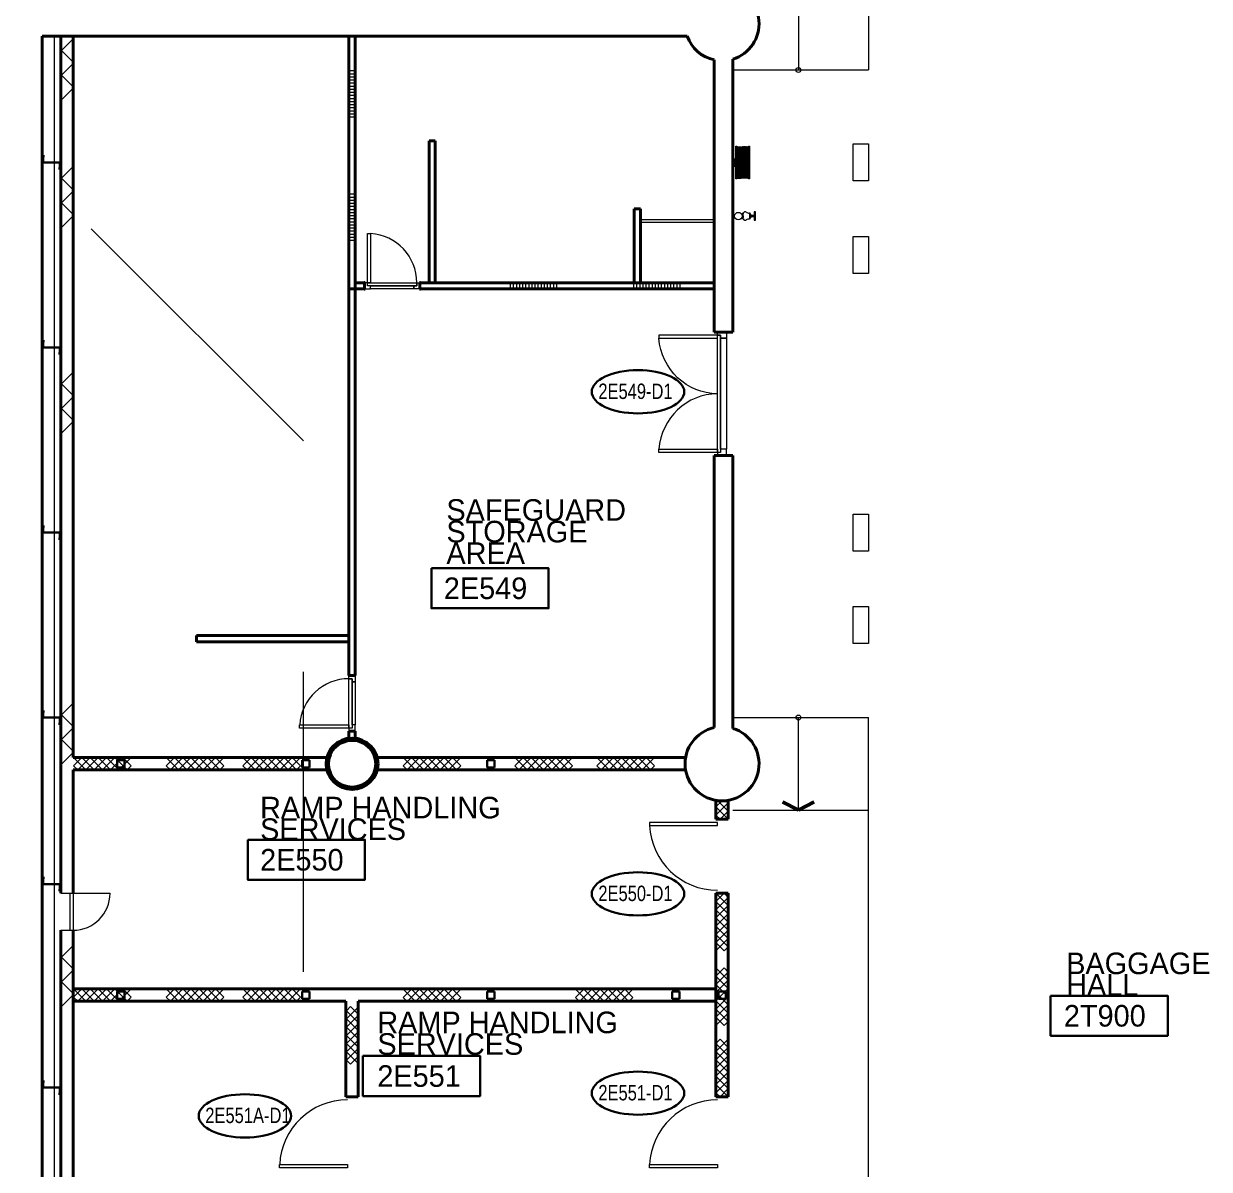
# Model space of a CAD drawing. Header units: metres. Extents: x 1807 to 3745, y 842 to 1968.
# Drawn here: x 3366.68 to 3385.9, y 1289.43 to 1308 of the extents above; entities that cross this region are included whole.
import ezdxf
from ezdxf.enums import TextEntityAlignment as Align

# ---------------------------------------------------------------- set-up
doc = ezdxf.new("R2010")
doc.units = ezdxf.units.M
doc.header["$MEASUREMENT"] = 0
doc.linetypes.add('DGN1', pattern=[7.299439, 0, -7.299439])
doc.linetypes.add('DGN2', pattern=[9.732586, 4.866293, -4.866293])
doc.layers.get('0').update_dxf_attribs({"lineweight": 0})
for name, color, linetype, lineweight in [('Level 1', 7, 'Continuous', 0), ('Level 31', 7, 'Continuous', 0), ('Level 33', 7, 'Continuous', 0), ('Primary Door', 7, 'Continuous', 0), ('TRIRIGA DOOR BOX', 7, 'Continuous', 0)]:
    doc.layers.add(name, color=color, linetype=linetype, lineweight=lineweight)
doc.styles.add('Style-CHAR_FAST_FONT', font='CHAR_FAST_FONT.shx', dxfattribs={"height": 0.2})

# ---------------------------------------------------------------- blocks, each defined once
blk = doc.blocks.new('AnonymusCell_240')
at = {"layer": 'Primary Door', "color": 7, "linetype": 'Continuous', "lineweight": 30}
blk.add_ellipse((0, 0), major_axis=(0.75, 0), ratio=0.466667, dxfattribs=at)
at = {"layer": 'Primary Door', "color": 7, "linetype": 'Continuous', "lineweight": 30, "style": 'Style-CHAR_FAST_FONT', "width": 0.799986}
blk.add_text('2E549-D1', height=0.25, dxfattribs=at).set_placement((-0.643, 0.133), align=Align.TOP_LEFT)
blk = doc.blocks.new('AnonymusCell_242')
at = {"layer": 'Primary Door', "color": 7, "linetype": 'Continuous', "lineweight": 30}
blk.add_ellipse((0, 0), major_axis=(0.75, 0), ratio=0.466667, dxfattribs=at)
at = {"layer": 'Primary Door', "color": 7, "linetype": 'Continuous', "lineweight": 30, "style": 'Style-CHAR_FAST_FONT', "width": 0.799986}
blk.add_text('2E550-D1', height=0.25, dxfattribs=at).set_placement((-0.643, 0.133), align=Align.TOP_LEFT)
blk = doc.blocks.new('AnonymusCell_244')
at = {"layer": 'Primary Door', "color": 7, "linetype": 'Continuous', "lineweight": 30}
blk.add_ellipse((0, 0), major_axis=(0.75, 0), ratio=0.466667, dxfattribs=at)
at = {"layer": 'Primary Door', "color": 7, "linetype": 'Continuous', "lineweight": 30, "style": 'Style-CHAR_FAST_FONT', "width": 0.799986}
blk.add_text('2E551-D1', height=0.25, dxfattribs=at).set_placement((-0.643, 0.133), align=Align.TOP_LEFT)
blk = doc.blocks.new('AnonymusCell_246')
at = {"layer": 'Primary Door', "color": 7, "linetype": 'Continuous', "lineweight": 30}
blk.add_ellipse((0, 0), major_axis=(0.75, 0), ratio=0.466667, dxfattribs=at)
at = {"layer": 'Primary Door', "color": 7, "linetype": 'Continuous', "lineweight": 30, "style": 'Style-CHAR_FAST_FONT', "width": 0.799986}
blk.add_text('2E551A-D1', height=0.25, dxfattribs=at).set_placement((-0.643, 0.133), align=Align.TOP_LEFT)

msp = doc.modelspace()

# ---------------------------------------------------------------- linework, layer by layer
at = {"layer": 'Level 1', "color": 7, "linetype": 'DGN2', "lineweight": 0}
for p, q in [((3371.21, 1301.234), (3257.21, 1415.234)), ((3371.21, 1078.51), (3371.21, 1301.234)), ((3367.475, 1293.9), (3368.075, 1293.9))]:
    msp.add_line(p, q, dxfattribs=at)
at = {"layer": 'Level 1', "color": 7, "linetype": 'Continuous', "lineweight": 0}
for p, q in [((3380.375, 1332.75), (3380.375, 1307.25)), ((3379.238, 1308.75), (3379.238, 1307.25)), ((3367.175, 1272.2), (3367.175, 1307.8)), ((3367.489, 1307.767), (3367.289, 1307.567)), ((3367.289, 1307.567), (3367.489, 1307.367)), ((3367.489, 1307.367), (3367.289, 1307.167)), ((3378.175, 1307.25), (3380.375, 1307.25)), ((3367.289, 1307.167), (3367.489, 1306.967)), ((3367.489, 1306.967), (3367.289, 1306.767)), ((3378.241, 1305.993), (3378.241, 1305.503)), ((3378.26, 1305.993), (3378.26, 1305.503)), ((3378.278, 1305.993), (3378.278, 1305.503)), ((3378.297, 1305.993), (3378.297, 1305.503)), ((3378.316, 1305.99), (3378.316, 1305.503)), ((3378.316, 1305.99), (3378.316, 1305.503)), ((3378.334, 1305.993), (3378.334, 1305.503)), ((3378.353, 1305.993), (3378.353, 1305.503)), ((3378.371, 1305.993), (3378.371, 1305.503)), ((3378.39, 1305.993), (3378.39, 1305.503)), ((3378.408, 1305.993), (3378.408, 1305.503)), ((3378.427, 1305.993), (3378.427, 1305.503)), ((3380.125, 1306.05), (3380.375, 1306.05)), ((3380.125, 1305.45), (3380.125, 1306.05)), ((3380.375, 1306.05), (3380.375, 1305.45)), ((3367.489, 1305.698), (3367.289, 1305.498)), ((3367.289, 1305.498), (3367.489, 1305.298)), ((3380.375, 1305.45), (3380.125, 1305.45)), ((3367.489, 1305.298), (3367.289, 1305.098)), ((3367.289, 1305.098), (3367.489, 1304.898)), ((3378.541, 1304.949), (3378.521, 1304.949)), ((3378.521, 1304.949), (3378.521, 1304.814)), ((3378.541, 1304.814), (3378.541, 1304.949)), ((3367.489, 1304.898), (3367.289, 1304.698)), ((3376.675, 1304.819), (3376.675, 1304.781)), ((3377.875, 1304.819), (3376.675, 1304.819)), ((3376.675, 1304.781), (3377.875, 1304.781)), ((3377.875, 1304.781), (3377.875, 1304.819)), ((3378.31, 1304.92), (3378.326, 1304.92)), ((3378.326, 1304.843), (3378.31, 1304.843)), ((3378.329, 1304.928), (3378.329, 1304.929)), ((3378.329, 1304.929), (3378.344, 1304.929)), ((3378.344, 1304.9), (3378.329, 1304.9)), ((3378.344, 1304.863), (3378.329, 1304.863)), ((3378.344, 1304.834), (3378.329, 1304.834)), ((3378.454, 1304.929), (3378.444, 1304.929)), ((3378.444, 1304.929), (3378.444, 1304.834)), ((3378.444, 1304.834), (3378.454, 1304.834)), ((3378.454, 1304.834), (3378.454, 1304.929)), ((3378.466, 1304.904), (3378.454, 1304.904)), ((3378.454, 1304.904), (3378.454, 1304.859)), ((3378.466, 1304.892), (3378.454, 1304.892)), ((3378.466, 1304.871), (3378.454, 1304.871)), ((3378.454, 1304.859), (3378.463, 1304.859)), ((3378.486, 1304.893), (3378.486, 1304.889)), ((3378.521, 1304.889), (3378.486, 1304.889)), ((3378.486, 1304.889), (3378.486, 1304.874)), ((3378.486, 1304.874), (3378.486, 1304.87)), ((3378.486, 1304.874), (3378.521, 1304.874)), ((3378.521, 1304.874), (3378.521, 1304.889)), ((3378.521, 1304.814), (3378.541, 1304.814)), ((3372.25, 1303.8), (3372.25, 1304.6)), ((3372.25, 1304.6), (3372.3, 1304.6)), ((3372.3, 1304.6), (3372.3, 1303.8)), ((3380.125, 1304.55), (3380.375, 1304.55)), ((3380.125, 1303.95), (3380.125, 1304.55)), ((3380.375, 1304.55), (3380.375, 1303.95)), ((3372.2, 1303.825), (3372.2, 1303.675)), ((3372.2, 1303.8), (3372.2, 1303.7)), ((3372.25, 1303.8), (3372.2, 1303.8)), ((3372.2, 1303.8), (3372.2, 1303.7)), ((3372.25, 1303.8), (3372.2, 1303.8)), ((3372.25, 1303.75), (3372.25, 1303.8)), ((3372.3, 1303.8), (3372.25, 1303.8)), ((3372.25, 1303.75), (3372.25, 1303.8)), ((3372.25, 1303.75), (3372.25, 1303.8)), ((3372.25, 1303.8), (3373.05, 1303.8)), ((3373.05, 1303.75), (3373.05, 1303.8)), ((3373.05, 1303.8), (3373.1, 1303.8)), ((3373.05, 1303.75), (3373.05, 1303.8)), ((3373.05, 1303.8), (3373.1, 1303.8)), ((3373.05, 1303.8), (3373.05, 1303.75)), ((3373.1, 1303.825), (3373.1, 1303.675)), ((3373.1, 1303.8), (3373.1, 1303.7)), ((3373.1, 1303.8), (3373.1, 1303.7)), ((3380.375, 1303.95), (3380.125, 1303.95)), ((3372.2, 1303.7), (3372.3, 1303.7)), ((3372.2, 1303.7), (3372.3, 1303.7)), ((3372.3, 1303.75), (3372.25, 1303.75)), ((3372.3, 1303.75), (3372.25, 1303.75)), ((3373.05, 1303.75), (3372.25, 1303.75)), ((3372.3, 1303.7), (3372.3, 1303.75)), ((3372.3, 1303.7), (3372.3, 1303.75)), ((3372.3, 1303.7), (3372.3, 1303.75)), ((3372.3, 1303.75), (3373, 1303.75)), ((3373, 1303.7), (3372.3, 1303.7)), ((3373, 1303.7), (3373, 1303.75)), ((3373, 1303.75), (3373.05, 1303.75)), ((3373, 1303.7), (3373, 1303.75)), ((3373, 1303.75), (3373.05, 1303.75)), ((3373, 1303.75), (3373, 1303.7)), ((3373.1, 1303.7), (3373, 1303.7)), ((3373.1, 1303.7), (3373, 1303.7)), ((3377.925, 1302.95), (3376.977, 1302.95)), ((3376.977, 1302.95), (3376.977, 1302.9)), ((3376.977, 1302.9), (3377.925, 1302.9)), ((3377.925, 1303), (3378.075, 1303)), ((3377.925, 1302.95), (3377.925, 1303)), ((3377.925, 1303), (3378.075, 1303)), ((3377.925, 1302.95), (3377.925, 1303)), ((3377.975, 1302.95), (3377.925, 1302.95)), ((3377.925, 1302.9), (3377.925, 1302.95)), ((3377.975, 1302.95), (3377.925, 1302.95)), ((3377.925, 1301.05), (3377.925, 1302.95)), ((3377.925, 1302.95), (3377.975, 1302.95)), ((3377.975, 1302.9), (3377.975, 1302.95)), ((3377.975, 1302.9), (3377.975, 1302.95)), ((3377.975, 1302.95), (3377.975, 1301.05)), ((3378.075, 1302.9), (3377.975, 1302.9)), ((3378.075, 1302.9), (3377.975, 1302.9)), ((3377.975, 1301.1), (3377.975, 1302.9)), ((3377.975, 1302.9), (3378.075, 1302.9)), ((3378.075, 1303), (3378.075, 1302.9)), ((3378.075, 1303), (3378.075, 1302.9)), ((3378.075, 1302.9), (3378.075, 1301.1)), ((3367.489, 1302.359), (3367.289, 1302.159)), ((3367.289, 1302.159), (3367.489, 1301.959)), ((3367.489, 1301.959), (3367.289, 1301.759)), ((3367.289, 1301.759), (3367.489, 1301.559)), ((3367.489, 1301.559), (3367.289, 1301.359)), ((3376.977, 1301.05), (3376.977, 1301.1)), ((3376.977, 1301.1), (3377.925, 1301.1)), ((3377.925, 1301.1), (3377.925, 1301.05)), ((3378.075, 1301.1), (3377.975, 1301.1)), ((3377.975, 1301.1), (3377.975, 1301.05)), ((3378.075, 1301.1), (3377.975, 1301.1)), ((3377.975, 1301.1), (3377.975, 1301.05)), ((3378.075, 1301.1), (3377.975, 1301.1)), ((3378.075, 1301), (3378.075, 1301.1)), ((3378.075, 1301), (3378.075, 1301.1)), ((3377.925, 1301.05), (3376.977, 1301.05)), ((3377.975, 1301.05), (3377.925, 1301.05)), ((3377.925, 1301.05), (3377.925, 1301)), ((3377.975, 1301.05), (3377.925, 1301.05)), ((3377.925, 1301.05), (3377.925, 1301)), ((3377.975, 1301.05), (3377.925, 1301.05)), ((3377.925, 1301), (3378.075, 1301)), ((3377.925, 1301), (3378.075, 1301)), ((3380.125, 1300.05), (3380.375, 1300.05)), ((3380.125, 1299.45), (3380.125, 1300.05)), ((3380.375, 1300.05), (3380.375, 1299.45)), ((3380.375, 1299.45), (3380.125, 1299.45)), ((3380.125, 1298.55), (3380.375, 1298.55)), ((3380.125, 1297.95), (3380.125, 1298.55)), ((3380.375, 1298.55), (3380.375, 1297.95)), ((3380.375, 1297.95), (3380.125, 1297.95)), ((3371.95, 1297.43), (3372.05, 1297.43)), ((3371.95, 1297.38), (3371.95, 1297.43)), ((3371.95, 1297.43), (3372.05, 1297.43)), ((3371.95, 1297.38), (3371.95, 1297.43)), ((3372, 1297.38), (3371.95, 1297.38)), ((3372, 1297.38), (3371.95, 1297.38)), ((3371.95, 1296.58), (3371.95, 1297.38)), ((3371.95, 1297.38), (3372, 1297.38)), ((3372, 1297.33), (3372, 1297.38)), ((3372, 1297.33), (3372, 1297.38)), ((3372, 1297.38), (3372, 1296.58)), ((3372.05, 1297.33), (3372, 1297.33)), ((3372.05, 1297.33), (3372, 1297.33)), ((3372, 1296.63), (3372, 1297.33)), ((3372, 1297.33), (3372.05, 1297.33)), ((3372.05, 1297.43), (3372.05, 1297.33)), ((3372.05, 1297.43), (3372.05, 1297.33)), ((3372.05, 1297.33), (3372.05, 1296.63)), ((3367.489, 1296.994), (3367.289, 1296.794)), ((3367.289, 1296.794), (3367.489, 1296.594)), ((3378.175, 1296.75), (3380.375, 1296.75)), ((3379.238, 1295.25), (3379.238, 1296.75)), ((3380.375, 1275.75), (3380.375, 1296.75)), ((3367.489, 1296.594), (3367.289, 1296.394)), ((3371.15, 1296.58), (3371.15, 1296.63)), ((3371.15, 1296.63), (3371.95, 1296.63)), ((3371.95, 1296.58), (3371.15, 1296.58)), ((3371.95, 1296.63), (3371.95, 1296.58)), ((3372, 1296.58), (3371.95, 1296.58)), ((3371.95, 1296.58), (3371.95, 1296.53)), ((3372, 1296.58), (3371.95, 1296.58)), ((3371.95, 1296.58), (3371.95, 1296.53)), ((3372, 1296.58), (3371.95, 1296.58)), ((3371.95, 1296.53), (3372.05, 1296.53)), ((3371.95, 1296.53), (3372.05, 1296.53)), ((3372.05, 1296.63), (3372, 1296.63)), ((3372, 1296.63), (3372, 1296.58)), ((3372.05, 1296.63), (3372, 1296.63)), ((3372, 1296.63), (3372, 1296.58)), ((3372.05, 1296.63), (3372, 1296.63)), ((3372.05, 1296.53), (3372.05, 1296.63)), ((3372.05, 1296.53), (3372.05, 1296.63)), ((3367.289, 1296.394), (3367.489, 1296.194)), ((3367.489, 1296.194), (3367.289, 1295.994)), ((3367.618, 1296.1), (3367.485, 1295.967)), ((3367.685, 1295.9), (3367.485, 1296.1)), ((3367.552, 1295.9), (3367.752, 1296.1)), ((3367.818, 1295.9), (3367.618, 1296.1)), ((3367.885, 1296.1), (3367.685, 1295.9)), ((3367.752, 1296.1), (3367.952, 1295.9)), ((3368.018, 1296.1), (3367.818, 1295.9)), ((3368.085, 1295.9), (3367.885, 1296.1)), ((3367.952, 1295.9), (3368.152, 1296.1)), ((3368.218, 1295.9), (3368.018, 1296.1)), ((3368.285, 1296.1), (3368.085, 1295.9)), ((3368.152, 1296.1), (3368.352, 1295.9)), ((3368.418, 1296.1), (3368.218, 1295.9)), ((3368.418, 1295.967), (3368.285, 1296.1)), ((3369.12, 1296.1), (3368.987, 1295.967)), ((3369.187, 1295.9), (3368.987, 1296.1)), ((3369.053, 1295.9), (3369.253, 1296.1)), ((3369.32, 1295.9), (3369.12, 1296.1)), ((3369.387, 1296.1), (3369.187, 1295.9)), ((3369.253, 1296.1), (3369.453, 1295.9)), ((3369.52, 1296.1), (3369.32, 1295.9)), ((3369.587, 1295.9), (3369.387, 1296.1)), ((3369.453, 1295.9), (3369.653, 1296.1)), ((3369.72, 1295.9), (3369.52, 1296.1)), ((3369.787, 1296.1), (3369.587, 1295.9)), ((3369.653, 1296.1), (3369.853, 1295.9)), ((3369.92, 1296.1), (3369.72, 1295.9)), ((3369.92, 1295.967), (3369.787, 1296.1)), ((3370.364, 1296.1), (3370.231, 1295.967)), ((3370.431, 1295.9), (3370.231, 1296.1)), ((3370.297, 1295.9), (3370.497, 1296.1)), ((3370.564, 1295.9), (3370.364, 1296.1)), ((3370.631, 1296.1), (3370.431, 1295.9)), ((3370.497, 1296.1), (3370.697, 1295.9)), ((3370.764, 1296.1), (3370.564, 1295.9)), ((3370.831, 1295.9), (3370.631, 1296.1)), ((3370.697, 1295.9), (3370.897, 1296.1)), ((3370.964, 1295.9), (3370.764, 1296.1)), ((3371.031, 1296.1), (3370.831, 1295.9)), ((3370.897, 1296.1), (3371.097, 1295.9)), ((3371.164, 1296.1), (3370.964, 1295.9)), ((3371.164, 1295.967), (3371.031, 1296.1)), ((3372.962, 1296.1), (3372.829, 1295.967)), ((3373.029, 1295.9), (3372.829, 1296.1)), ((3372.896, 1295.9), (3373.096, 1296.1)), ((3373.162, 1295.9), (3372.962, 1296.1)), ((3373.229, 1296.1), (3373.029, 1295.9)), ((3373.096, 1296.1), (3373.296, 1295.9)), ((3373.362, 1296.1), (3373.162, 1295.9)), ((3373.429, 1295.9), (3373.229, 1296.1)), ((3373.296, 1295.9), (3373.496, 1296.1)), ((3373.562, 1295.9), (3373.362, 1296.1)), ((3373.629, 1296.1), (3373.429, 1295.9)), ((3373.496, 1296.1), (3373.696, 1295.9)), ((3373.762, 1296.1), (3373.562, 1295.9)), ((3373.762, 1295.967), (3373.629, 1296.1)), ((3374.773, 1296.1), (3374.64, 1295.967)), ((3374.84, 1295.9), (3374.64, 1296.1)), ((3374.707, 1295.9), (3374.907, 1296.1)), ((3374.973, 1295.9), (3374.773, 1296.1)), ((3375.04, 1296.1), (3374.84, 1295.9)), ((3374.907, 1296.1), (3375.107, 1295.9)), ((3375.173, 1296.1), (3374.973, 1295.9)), ((3375.24, 1295.9), (3375.04, 1296.1)), ((3375.107, 1295.9), (3375.307, 1296.1)), ((3375.373, 1295.9), (3375.173, 1296.1)), ((3375.44, 1296.1), (3375.24, 1295.9)), ((3375.307, 1296.1), (3375.507, 1295.9)), ((3375.573, 1296.1), (3375.373, 1295.9)), ((3375.573, 1295.967), (3375.44, 1296.1)), ((3376.106, 1296.1), (3375.972, 1295.967)), ((3376.172, 1295.9), (3375.972, 1296.1)), ((3376.039, 1295.9), (3376.239, 1296.1)), ((3376.306, 1295.9), (3376.106, 1296.1)), ((3376.372, 1296.1), (3376.172, 1295.9)), ((3376.239, 1296.1), (3376.439, 1295.9)), ((3376.506, 1296.1), (3376.306, 1295.9)), ((3376.572, 1295.9), (3376.372, 1296.1)), ((3376.439, 1295.9), (3376.639, 1296.1)), ((3376.706, 1295.9), (3376.506, 1296.1)), ((3376.772, 1296.1), (3376.572, 1295.9)), ((3376.639, 1296.1), (3376.839, 1295.9)), ((3376.906, 1296.1), (3376.706, 1295.9)), ((3376.906, 1295.967), (3376.772, 1296.1)), ((3367.485, 1295.967), (3367.552, 1295.9)), ((3368.352, 1295.9), (3368.418, 1295.967)), ((3368.987, 1295.967), (3369.053, 1295.9)), ((3369.853, 1295.9), (3369.92, 1295.967)), ((3370.231, 1295.967), (3370.297, 1295.9)), ((3371.097, 1295.9), (3371.164, 1295.967)), ((3372.829, 1295.967), (3372.896, 1295.9)), ((3373.696, 1295.9), (3373.762, 1295.967)), ((3374.64, 1295.967), (3374.707, 1295.9)), ((3375.507, 1295.9), (3375.573, 1295.967)), ((3375.972, 1295.967), (3376.039, 1295.9)), ((3376.839, 1295.9), (3376.906, 1295.967)), ((3377.9, 1295.3), (3378, 1295.4)), ((3378.1, 1295.367), (3377.9, 1295.167)), ((3378.1, 1295.233), (3377.933, 1295.4)), ((3378.067, 1295.4), (3378.1, 1295.367)), ((3378.1, 1295.1), (3377.9, 1295.3)), ((3377.9, 1295.167), (3377.967, 1295.1)), ((3377.967, 1295.1), (3378.1, 1295.233)), ((3378.175, 1295.25), (3380.375, 1295.25)), ((3377.925, 1295.05), (3376.825, 1295.05)), ((3376.825, 1295.05), (3376.825, 1295)), ((3376.825, 1295), (3377.925, 1295)), ((3377.925, 1295), (3377.925, 1295.05)), ((3367.275, 1293.9), (3367.475, 1293.9)), ((3367.425, 1293.9), (3367.425, 1293.3)), ((3367.475, 1293.9), (3367.475, 1293.3)), ((3377.9, 1293.9), (3378.1, 1293.7)), ((3378.033, 1293.9), (3377.9, 1293.767)), ((3377.9, 1293.633), (3378.1, 1293.833)), ((3378.1, 1293.833), (3378.033, 1293.9)), ((3377.9, 1293.767), (3378.1, 1293.567)), ((3378.1, 1293.7), (3377.9, 1293.5)), ((3378.1, 1293.433), (3377.9, 1293.633)), ((3378.1, 1293.567), (3377.9, 1293.367)), ((3377.9, 1293.5), (3378.1, 1293.3)), ((3377.9, 1293.233), (3378.1, 1293.433)), ((3367.275, 1293.3), (3367.475, 1293.3)), ((3377.9, 1293.367), (3378.1, 1293.167)), ((3378.1, 1293.3), (3377.9, 1293.1)), ((3378.1, 1293.033), (3377.9, 1293.233)), ((3367.489, 1293.064), (3367.289, 1292.864)), ((3378.1, 1293.167), (3377.9, 1292.967)), ((3377.9, 1293.1), (3378.033, 1292.967)), ((3378.033, 1292.967), (3378.1, 1293.033)), ((3367.289, 1292.864), (3367.489, 1292.664)), ((3367.489, 1292.664), (3367.289, 1292.464)), ((3377.902, 1292.69), (3378.102, 1292.49)), ((3378.036, 1292.69), (3377.902, 1292.556)), ((3378.102, 1292.623), (3378.036, 1292.69)), ((3367.289, 1292.464), (3367.489, 1292.264)), ((3377.902, 1292.423), (3378.102, 1292.623)), ((3377.902, 1292.556), (3378.102, 1292.356)), ((3378.102, 1292.49), (3377.902, 1292.29)), ((3367.489, 1292.264), (3367.289, 1292.064)), ((3367.618, 1292.35), (3367.485, 1292.217)), ((3367.685, 1292.15), (3367.485, 1292.35)), ((3367.552, 1292.15), (3367.752, 1292.35)), ((3367.818, 1292.15), (3367.618, 1292.35)), ((3367.885, 1292.35), (3367.685, 1292.15)), ((3367.752, 1292.35), (3367.952, 1292.15)), ((3368.018, 1292.35), (3367.818, 1292.15)), ((3368.085, 1292.15), (3367.885, 1292.35)), ((3367.952, 1292.15), (3368.152, 1292.35)), ((3368.218, 1292.15), (3368.018, 1292.35)), ((3368.285, 1292.35), (3368.085, 1292.15)), ((3368.152, 1292.35), (3368.352, 1292.15)), ((3368.418, 1292.35), (3368.218, 1292.15)), ((3368.418, 1292.217), (3368.285, 1292.35)), ((3369.12, 1292.35), (3368.987, 1292.217)), ((3369.187, 1292.15), (3368.987, 1292.35)), ((3369.053, 1292.15), (3369.253, 1292.35)), ((3369.32, 1292.15), (3369.12, 1292.35)), ((3369.387, 1292.35), (3369.187, 1292.15)), ((3369.253, 1292.35), (3369.453, 1292.15)), ((3369.52, 1292.35), (3369.32, 1292.15)), ((3369.587, 1292.15), (3369.387, 1292.35)), ((3369.453, 1292.15), (3369.653, 1292.35)), ((3369.72, 1292.15), (3369.52, 1292.35)), ((3369.787, 1292.35), (3369.587, 1292.15)), ((3369.653, 1292.35), (3369.853, 1292.15)), ((3369.92, 1292.35), (3369.72, 1292.15)), ((3369.92, 1292.217), (3369.787, 1292.35)), ((3370.364, 1292.35), (3370.231, 1292.217)), ((3370.431, 1292.15), (3370.231, 1292.35)), ((3370.297, 1292.15), (3370.497, 1292.35)), ((3370.564, 1292.15), (3370.364, 1292.35)), ((3370.631, 1292.35), (3370.431, 1292.15)), ((3370.497, 1292.35), (3370.697, 1292.15)), ((3370.764, 1292.35), (3370.564, 1292.15)), ((3370.831, 1292.15), (3370.631, 1292.35)), ((3370.697, 1292.15), (3370.897, 1292.35)), ((3370.964, 1292.15), (3370.764, 1292.35)), ((3371.031, 1292.35), (3370.831, 1292.15)), ((3370.897, 1292.35), (3371.097, 1292.15)), ((3371.164, 1292.35), (3370.964, 1292.15)), ((3371.164, 1292.217), (3371.031, 1292.35)), ((3372.962, 1292.345), (3372.829, 1292.212)), ((3373.029, 1292.145), (3372.829, 1292.345)), ((3372.896, 1292.145), (3373.096, 1292.345)), ((3373.162, 1292.145), (3372.962, 1292.345)), ((3373.229, 1292.345), (3373.029, 1292.145)), ((3373.096, 1292.345), (3373.296, 1292.145)), ((3373.362, 1292.345), (3373.162, 1292.145)), ((3373.429, 1292.145), (3373.229, 1292.345)), ((3373.296, 1292.145), (3373.496, 1292.345)), ((3373.562, 1292.145), (3373.362, 1292.345)), ((3373.629, 1292.345), (3373.429, 1292.145)), ((3373.496, 1292.345), (3373.696, 1292.145)), ((3373.762, 1292.345), (3373.562, 1292.145)), ((3373.762, 1292.212), (3373.629, 1292.345)), ((3375.756, 1292.345), (3375.623, 1292.212)), ((3375.823, 1292.145), (3375.623, 1292.345)), ((3375.689, 1292.145), (3375.889, 1292.345)), ((3375.956, 1292.145), (3375.756, 1292.345)), ((3376.023, 1292.345), (3375.823, 1292.145)), ((3375.889, 1292.345), (3376.089, 1292.145)), ((3376.156, 1292.345), (3375.956, 1292.145)), ((3376.223, 1292.145), (3376.023, 1292.345)), ((3376.089, 1292.145), (3376.289, 1292.345)), ((3376.356, 1292.145), (3376.156, 1292.345)), ((3376.423, 1292.345), (3376.223, 1292.145)), ((3376.289, 1292.345), (3376.489, 1292.145)), ((3376.556, 1292.345), (3376.356, 1292.145)), ((3376.556, 1292.212), (3376.423, 1292.345)), ((3378.102, 1292.223), (3377.902, 1292.423)), ((3378.102, 1292.356), (3377.902, 1292.156)), ((3377.902, 1292.29), (3378.102, 1292.09)), ((3367.485, 1292.217), (3367.552, 1292.15)), ((3368.352, 1292.15), (3368.418, 1292.217)), ((3368.987, 1292.217), (3369.053, 1292.15)), ((3369.853, 1292.15), (3369.92, 1292.217)), ((3370.231, 1292.217), (3370.297, 1292.15)), ((3371.097, 1292.15), (3371.164, 1292.217)), ((3371.977, 1292.063), (3371.91, 1291.996)), ((3371.91, 1291.863), (3372.11, 1292.063)), ((3372.11, 1291.93), (3371.977, 1292.063)), ((3372.829, 1292.212), (3372.896, 1292.145)), ((3373.696, 1292.145), (3373.762, 1292.212)), ((3375.623, 1292.212), (3375.689, 1292.145)), ((3376.489, 1292.145), (3376.556, 1292.212)), ((3377.902, 1292.023), (3378.102, 1292.223)), ((3377.902, 1292.156), (3378.102, 1291.956)), ((3378.102, 1292.09), (3377.902, 1291.89)), ((3371.91, 1291.996), (3372.11, 1291.796)), ((3371.91, 1291.73), (3372.11, 1291.93)), ((3372.11, 1291.663), (3371.91, 1291.863)), ((3378.102, 1291.823), (3377.902, 1292.023)), ((3378.102, 1291.956), (3377.902, 1291.756)), ((3377.902, 1291.89), (3378.036, 1291.756)), ((3372.11, 1291.796), (3371.91, 1291.596)), ((3372.11, 1291.53), (3371.91, 1291.73)), ((3371.91, 1291.463), (3372.11, 1291.663)), ((3378.036, 1291.756), (3378.102, 1291.823)), ((3371.91, 1291.596), (3372.11, 1291.396)), ((3371.91, 1291.33), (3372.11, 1291.53)), ((3377.967, 1291.533), (3377.9, 1291.467)), ((3377.9, 1291.333), (3378.1, 1291.533)), ((3378.1, 1291.4), (3377.967, 1291.533)), ((3372.11, 1291.263), (3371.91, 1291.463)), ((3372.11, 1291.396), (3371.91, 1291.196)), ((3372.11, 1291.13), (3371.91, 1291.33)), ((3377.9, 1291.467), (3378.1, 1291.267)), ((3377.9, 1291.2), (3378.1, 1291.4)), ((3378.1, 1291.133), (3377.9, 1291.333)), ((3371.91, 1291.196), (3371.977, 1291.13)), ((3371.977, 1291.13), (3372.11, 1291.263)), ((3378.1, 1291.267), (3377.9, 1291.067)), ((3378.1, 1291), (3377.9, 1291.2)), ((3377.9, 1290.933), (3378.1, 1291.133)), ((3377.9, 1291.067), (3378.1, 1290.867)), ((3377.9, 1290.8), (3378.1, 1291)), ((3378.1, 1290.733), (3377.9, 1290.933)), ((3378.1, 1290.867), (3377.9, 1290.667)), ((3378.1, 1290.6), (3377.9, 1290.8)), ((3377.967, 1290.6), (3378.1, 1290.733)), ((3377.9, 1290.667), (3377.967, 1290.6)), ((3370.825, 1289.45), (3370.825, 1289.5)), ((3370.825, 1289.5), (3371.925, 1289.5)), ((3371.925, 1289.45), (3370.825, 1289.45)), ((3371.925, 1289.5), (3371.925, 1289.45)), ((3376.825, 1289.45), (3376.825, 1289.5)), ((3376.825, 1289.5), (3377.925, 1289.5)), ((3377.925, 1289.45), (3376.825, 1289.45)), ((3377.925, 1289.5), (3377.925, 1289.45))]:
    msp.add_line(p, q, dxfattribs=at)
at = {"layer": 'Level 1', "color": 7, "linetype": 'Continuous', "lineweight": 40}
for p, q in [((3366.975, 1188.975), (3366.975, 1307.8)), ((3366.975, 1307.8), (3377.434, 1307.8)), ((3367.475, 1307.8), (3367.275, 1307.8)), ((3367.275, 1295.8), (3367.275, 1307.8)), ((3367.475, 1296.1), (3367.475, 1307.8)), ((3371.95, 1303.7), (3371.95, 1307.8)), ((3371.95, 1307.8), (3372.05, 1307.8)), ((3372.05, 1307.8), (3372.05, 1303.7)), ((3377.875, 1303), (3377.875, 1307.413)), ((3378.175, 1307.426), (3378.175, 1303)), ((3373.35, 1306.1), (3373.25, 1306.1)), ((3373.25, 1306.1), (3373.25, 1303.8)), ((3373.35, 1303.8), (3373.35, 1306.1)), ((3376.675, 1305), (3376.575, 1305)), ((3376.575, 1305), (3376.575, 1303.8)), ((3376.675, 1303.8), (3376.675, 1305)), ((3372.2, 1303.8), (3372.05, 1303.8)), ((3372.05, 1303.8), (3372.05, 1303.7)), ((3372.2, 1303.7), (3372.2, 1303.8)), ((3373.1, 1303.8), (3377.875, 1303.8)), ((3373.1, 1303.7), (3373.1, 1303.8)), ((3373.25, 1303.8), (3373.35, 1303.8)), ((3376.575, 1303.8), (3376.675, 1303.8)), ((3377.875, 1303.8), (3377.875, 1303.7)), ((3371.95, 1303.7), (3372.05, 1303.7)), ((3371.95, 1297.43), (3371.95, 1303.7)), ((3372.05, 1303.7), (3371.95, 1303.7)), ((3372.05, 1303.7), (3372.05, 1297.43)), ((3372.05, 1303.7), (3372.2, 1303.7)), ((3377.875, 1303.7), (3373.1, 1303.7)), ((3378.175, 1303), (3377.875, 1303)), ((3377.875, 1296.587), (3377.875, 1301)), ((3377.875, 1301), (3378.175, 1301)), ((3378.175, 1301), (3378.175, 1296.574)), ((3369.475, 1297.98), (3369.475, 1298.08)), ((3369.475, 1298.08), (3371.95, 1298.08)), ((3371.95, 1298.08), (3371.95, 1297.98)), ((3371.95, 1297.98), (3369.475, 1297.98)), ((3372.05, 1297.43), (3371.95, 1297.43)), ((3372.05, 1296.53), (3371.95, 1296.53)), ((3371.95, 1296.53), (3371.95, 1296.397)), ((3372.05, 1296.397), (3372.05, 1296.53)), ((3371.95, 1296.397), (3371.969, 1296.399)), ((3371.969, 1296.399), (3371.982, 1296.4)), ((3371.982, 1296.4), (3371.993, 1296.4)), ((3371.993, 1296.4), (3372.026, 1296.399)), ((3372.026, 1296.399), (3372.05, 1296.397)), ((3366.975, 1296.1), (3366.975, 1295.9)), ((3371.6, 1296.1), (3367.475, 1296.1)), ((3371.6, 1296.1), (3371.6, 1295.9)), ((3372.4, 1296.1), (3372.4, 1295.9)), ((3377.4, 1296.1), (3372.4, 1296.1)), ((3377.4, 1296.1), (3377.4, 1295.9)), ((3367.275, 1293.9), (3367.275, 1295.9)), ((3371.6, 1295.9), (3367.475, 1295.9)), ((3367.475, 1293.9), (3367.475, 1295.9)), ((3377.4, 1295.9), (3372.4, 1295.9)), ((3372.1, 1295.6), (3371.9, 1295.6)), ((3378.1, 1295.4), (3377.9, 1295.4)), ((3377.9, 1295.1), (3377.9, 1295.4)), ((3378.1, 1295.1), (3378.1, 1295.4)), ((3378.1, 1295.1), (3377.9, 1295.1)), ((3378.1, 1293.9), (3377.9, 1293.9)), ((3377.9, 1292.15), (3377.9, 1293.9)), ((3378.1, 1290.6), (3378.1, 1293.9)), ((3367.275, 1274.8), (3367.275, 1293.3)), ((3367.475, 1283.9), (3367.475, 1293.3)), ((3377.9, 1292.35), (3367.475, 1292.35)), ((3377.9, 1292.35), (3372.1, 1292.35)), ((3371.9, 1292.15), (3367.475, 1292.15)), ((3371.9, 1290.6), (3371.9, 1292.15)), ((3377.9, 1292.15), (3372.1, 1292.15)), ((3372.1, 1290.6), (3372.1, 1292.15)), ((3377.9, 1290.6), (3377.9, 1292.15)), ((3372.1, 1290.6), (3371.9, 1290.6)), ((3378.1, 1290.6), (3377.9, 1290.6))]:
    msp.add_line(p, q, dxfattribs=at)
at = {"layer": 'Level 1', "color": 7, "linetype": 'Continuous', "lineweight": 13}
for p, q in [((3371.95, 1307.24), (3372.05, 1307.24)), ((3371.95, 1307.19), (3372.05, 1307.19)), ((3371.95, 1307.14), (3372.05, 1307.14)), ((3371.95, 1307.09), (3372.05, 1307.09)), ((3371.95, 1307.04), (3372.05, 1307.04)), ((3371.95, 1306.99), (3372.05, 1306.99)), ((3371.95, 1306.94), (3372.05, 1306.94)), ((3371.95, 1306.89), (3372.05, 1306.89)), ((3371.95, 1306.84), (3372.05, 1306.84)), ((3371.95, 1306.79), (3372.05, 1306.79)), ((3371.95, 1306.74), (3372.05, 1306.74)), ((3371.95, 1306.69), (3372.05, 1306.69)), ((3371.95, 1306.64), (3372.05, 1306.64)), ((3371.95, 1306.59), (3372.05, 1306.59)), ((3371.95, 1306.54), (3372.05, 1306.54)), ((3371.95, 1306.49), (3372.05, 1306.49)), ((3378.223, 1305.483), (3378.223, 1306.013)), ((3378.223, 1306.013), (3378.238, 1306.013)), ((3378.238, 1306.013), (3378.238, 1305.483)), ((3378.428, 1305.483), (3378.428, 1306.013)), ((3378.428, 1306.013), (3378.443, 1306.013)), ((3378.443, 1306.013), (3378.443, 1305.483)), ((3378.238, 1305.483), (3378.223, 1305.483)), ((3378.443, 1305.483), (3378.428, 1305.483)), ((3371.95, 1305.24), (3372.05, 1305.24)), ((3371.95, 1305.19), (3372.05, 1305.19)), ((3371.95, 1305.14), (3372.05, 1305.14)), ((3371.95, 1305.09), (3372.05, 1305.09)), ((3371.95, 1305.04), (3372.05, 1305.04)), ((3371.95, 1304.99), (3372.05, 1304.99)), ((3371.95, 1304.94), (3372.05, 1304.94)), ((3371.95, 1304.89), (3372.05, 1304.89)), ((3371.95, 1304.84), (3372.05, 1304.84)), ((3371.95, 1304.79), (3372.05, 1304.79)), ((3371.95, 1304.74), (3372.05, 1304.74)), ((3371.95, 1304.69), (3372.05, 1304.69)), ((3371.95, 1304.64), (3372.05, 1304.64)), ((3371.95, 1304.59), (3372.05, 1304.59)), ((3371.95, 1304.54), (3372.05, 1304.54)), ((3371.95, 1304.49), (3372.05, 1304.49)), ((3374.565, 1303.8), (3374.565, 1303.7)), ((3374.615, 1303.8), (3374.615, 1303.7)), ((3374.665, 1303.8), (3374.665, 1303.7)), ((3374.715, 1303.8), (3374.715, 1303.7)), ((3374.765, 1303.8), (3374.765, 1303.7)), ((3374.815, 1303.8), (3374.815, 1303.7)), ((3374.865, 1303.8), (3374.865, 1303.7)), ((3374.915, 1303.8), (3374.915, 1303.7)), ((3374.965, 1303.8), (3374.965, 1303.7)), ((3375.015, 1303.8), (3375.015, 1303.7)), ((3375.065, 1303.8), (3375.065, 1303.7)), ((3375.115, 1303.8), (3375.115, 1303.7)), ((3375.165, 1303.8), (3375.165, 1303.7)), ((3375.215, 1303.8), (3375.215, 1303.7)), ((3375.265, 1303.8), (3375.265, 1303.7)), ((3375.315, 1303.8), (3375.315, 1303.7)), ((3376.565, 1303.8), (3376.565, 1303.7)), ((3376.615, 1303.8), (3376.615, 1303.7)), ((3376.665, 1303.8), (3376.665, 1303.7)), ((3376.715, 1303.8), (3376.715, 1303.7)), ((3376.765, 1303.8), (3376.765, 1303.7)), ((3376.815, 1303.8), (3376.815, 1303.7)), ((3376.865, 1303.8), (3376.865, 1303.7)), ((3376.915, 1303.8), (3376.915, 1303.7)), ((3376.965, 1303.8), (3376.965, 1303.7)), ((3377.015, 1303.8), (3377.015, 1303.7)), ((3377.065, 1303.8), (3377.065, 1303.7)), ((3377.115, 1303.8), (3377.115, 1303.7)), ((3377.165, 1303.8), (3377.165, 1303.7)), ((3377.215, 1303.8), (3377.215, 1303.7)), ((3377.265, 1303.8), (3377.265, 1303.7)), ((3377.315, 1303.8), (3377.315, 1303.7))]:
    msp.add_line(p, q, dxfattribs=at)
at = {"layer": 'Level 1', "color": 7, "linetype": 'Continuous', "lineweight": 30}
for p, q in [((3366.988, 1305.85), (3367.012, 1305.85)), ((3366.988, 1305.85), (3366.988, 1305.75)), ((3366.988, 1305.75), (3367.262, 1305.75)), ((3367.262, 1305.75), (3367.262, 1305.65)), ((3378.188, 1305.697), (3378.188, 1305.799)), ((3378.188, 1305.799), (3378.217, 1305.799)), ((3378.217, 1305.799), (3378.217, 1305.697)), ((3367.262, 1305.65), (3367.238, 1305.65)), ((3378.217, 1305.697), (3378.188, 1305.697)), ((3366.988, 1302.85), (3367.012, 1302.85)), ((3366.988, 1302.85), (3366.988, 1302.75)), ((3366.988, 1302.75), (3367.262, 1302.75)), ((3367.262, 1302.65), (3367.238, 1302.65)), ((3367.262, 1302.75), (3367.262, 1302.65)), ((3366.988, 1299.85), (3367.012, 1299.85)), ((3366.988, 1299.85), (3366.988, 1299.75)), ((3366.988, 1299.75), (3367.262, 1299.75)), ((3367.262, 1299.75), (3367.262, 1299.65)), ((3367.262, 1299.65), (3367.238, 1299.65)), ((3366.988, 1296.85), (3367.012, 1296.85)), ((3366.988, 1296.85), (3366.988, 1296.75)), ((3366.988, 1296.75), (3367.262, 1296.75)), ((3367.262, 1296.75), (3367.262, 1296.65)), ((3367.262, 1296.65), (3367.238, 1296.65)), ((3368.19, 1296.06), (3368.19, 1295.94)), ((3368.31, 1296.06), (3368.19, 1296.06)), ((3368.19, 1295.94), (3368.31, 1295.94)), ((3368.31, 1295.94), (3368.31, 1296.06)), ((3371.19, 1296.06), (3371.19, 1295.94)), ((3371.31, 1296.06), (3371.19, 1296.06)), ((3371.19, 1295.94), (3371.31, 1295.94)), ((3371.31, 1295.94), (3371.31, 1296.06)), ((3374.19, 1296.06), (3374.19, 1295.94)), ((3374.31, 1296.06), (3374.19, 1296.06)), ((3374.19, 1295.94), (3374.31, 1295.94)), ((3374.31, 1295.94), (3374.31, 1296.06)), ((3366.988, 1294.15), (3367.012, 1294.15)), ((3366.988, 1294.15), (3366.988, 1294.05)), ((3366.988, 1294.05), (3367.262, 1294.05)), ((3367.262, 1294.05), (3367.262, 1293.95)), ((3367.262, 1293.95), (3367.238, 1293.95)), ((3368.19, 1292.31), (3368.19, 1292.19)), ((3368.31, 1292.31), (3368.19, 1292.31)), ((3368.31, 1292.19), (3368.31, 1292.31)), ((3371.19, 1292.31), (3371.19, 1292.19)), ((3371.31, 1292.31), (3371.19, 1292.31)), ((3371.31, 1292.19), (3371.31, 1292.31)), ((3374.19, 1292.31), (3374.19, 1292.19)), ((3374.31, 1292.31), (3374.19, 1292.31)), ((3374.31, 1292.19), (3374.31, 1292.31)), ((3377.19, 1292.31), (3377.19, 1292.19)), ((3377.31, 1292.31), (3377.19, 1292.31)), ((3377.31, 1292.19), (3377.31, 1292.31)), ((3377.94, 1292.31), (3377.94, 1292.19)), ((3378.06, 1292.31), (3377.94, 1292.31)), ((3378.06, 1292.19), (3378.06, 1292.31)), ((3368.19, 1292.19), (3368.31, 1292.19)), ((3371.19, 1292.19), (3371.31, 1292.19)), ((3374.19, 1292.19), (3374.31, 1292.19)), ((3377.19, 1292.19), (3377.31, 1292.19)), ((3377.94, 1292.19), (3378.06, 1292.19)), ((3366.988, 1290.85), (3367.012, 1290.85)), ((3366.988, 1290.85), (3366.988, 1290.75)), ((3366.988, 1290.75), (3367.262, 1290.75)), ((3367.262, 1290.75), (3367.262, 1290.65)), ((3367.262, 1290.65), (3367.238, 1290.65))]:
    msp.add_line(p, q, dxfattribs=at)
at = {"layer": 'Level 1', "color": 7, "linetype": 'DGN1', "lineweight": 0}
for p, q in [((3378.218, 1305.797), (3378.425, 1305.797)), ((3378.218, 1305.7), (3378.425, 1305.7))]:
    msp.add_line(p, q, dxfattribs=at)
at = {"layer": 'Level 1', "color": 7, "linetype": 'Continuous', "lineweight": 53}
for p, q in [((3379.238, 1295.25), (3378.985, 1295.376)), ((3379.49, 1295.376), (3379.238, 1295.25))]:
    msp.add_line(p, q, dxfattribs=at)
at = {"layer": 'Level 1', "color": 7, "linetype": 'Continuous', "lineweight": 0}
for centre in [(3379.238, 1307.25), (3379.238, 1296.75)]:
    msp.add_circle(centre, 0.04, dxfattribs=at)
at = {"layer": 'Level 1', "color": 7, "linetype": 'Continuous', "lineweight": 13}
msp.add_circle((3378.264, 1304.881), 0.06, dxfattribs=at)
at = {"layer": 'Level 1', "color": 7, "linetype": 'Continuous', "lineweight": 70}
msp.add_circle((3372, 1296), 0.4, dxfattribs=at)
at = {"layer": 'Level 1', "color": 7, "linetype": 'Continuous', "lineweight": 40}
for centre, start, end in [((3378, 1308), 286.9578, 160.5287), ((3378, 1308), 199.4713, 257.9753), ((3378, 1296), 102.0247, 73.0422)]:
    msp.add_arc(centre, 0.6, start, end, dxfattribs=at)
at = {"layer": 'Level 1', "color": 7, "linetype": 'Continuous', "lineweight": 0}
for centre, radius, start, end in [((3378.375, 1304.915), 0.0339, 61.1573, 156.7573), ((3378.44, 1305.009), 0.0799, 232.5986, 272.7841), ((3378.366, 1304.914), 0.04, 158.767, 201.233), ((3378.396, 1304.881), 0.0701, 164.7036, 195.2964), ((3378.366, 1304.848), 0.04, 158.767, 201.233), ((3378.306, 1304.914), 0.04, 338.767, 21.233), ((3378.276, 1304.881), 0.0701, 344.7036, 15.2964), ((3378.306, 1304.848), 0.04, 338.767, 21.233), ((3378.375, 1304.847), 0.0339, 203.2427, 298.8427), ((3378.44, 1304.754), 0.0799, 87.2159, 127.4014), ((3378.464, 1304.865), 0.00618, 256.1244, 76.1244), ((3378.464, 1304.898), 0.00618, 283.8756, 76.1244), ((3378.459, 1304.881), 0.0127, 304.4192, 55.5808), ((3378.486, 1304.914), 0.0205, 219.866, 270.7387), ((3378.486, 1304.849), 0.0205, 89.2613, 140.134), ((3372.25, 1303.8), 0.8, 0, 86.4237), ((3371.95, 1296.58), 0.8, 90, 176.4237), ((3377.925, 1295.05), 1.1, 182.6026, 270), ((3371.925, 1289.45), 1.1, 90, 177.3974), ((3377.925, 1289.45), 1.1, 90, 177.3974)]:
    msp.add_arc(centre, radius, start, end, dxfattribs=at)
at = {"layer": 'Level 1', "color": 7, "linetype": 'DGN2', "lineweight": 0}
msp.add_arc((3367.475, 1293.9), 0.6, 270, 0, dxfattribs=at)
at = {"layer": 'Level 1', "color": 7, "linetype": 'Continuous', "lineweight": 0, "extrusion": (0, 0, -1)}
for centre, major_axis, ratio, start_param, end_param in [((3378.25, 1305.987), (0, -0.017), 0.578812, 1.981756, 4.478097), ((3378.269, 1305.987), (0, -0.017), 0.578812, 1.981756, 4.478097), ((3378.287, 1305.987), (0, -0.017), 0.578812, 1.981756, 4.478097), ((3378.306, 1305.987), (0, -0.017), 0.578812, 1.981756, 4.478097), ((3378.325, 1305.51), (0, 0.017), 0.578813, 1.981756, 4.478097), ((3378.344, 1305.51), (0, 0.017), 0.578813, 1.981756, 4.478097), ((3378.362, 1305.51), (0, 0.017), 0.578813, 1.981756, 4.478097), ((3378.381, 1305.51), (0, 0.017), 0.578813, 1.981756, 4.478097), ((3378.399, 1305.51), (0, 0.017), 0.578813, 1.981756, 4.478097), ((3378.418, 1305.51), (0, 0.017), 0.578813, 1.981756, 4.478097), ((3377.925, 1302.975), (0, 0.975), 0.975273, -3.141593, -1.647795)]:
    msp.add_ellipse(centre, major_axis=major_axis, ratio=ratio, start_param=start_param, end_param=end_param, dxfattribs=at)
at = {"layer": 'Level 1', "color": 7, "linetype": 'Continuous', "lineweight": 0}
for centre, major_axis, ratio, start_param, end_param in [((3378.325, 1305.987), (0, 0.017), 0.578812, 5.123349, 7.619689), ((3378.344, 1305.987), (0, 0.017), 0.578812, 5.123349, 7.619689), ((3378.362, 1305.987), (0, 0.017), 0.578812, 5.123349, 7.619689), ((3378.381, 1305.987), (0, 0.017), 0.578812, 5.123349, 7.619689), ((3378.399, 1305.987), (0, 0.017), 0.578812, 5.123349, 7.619689), ((3378.418, 1305.987), (0, 0.017), 0.578812, 5.123349, 7.619689), ((3378.25, 1305.51), (0, -0.017), 0.578813, 5.123349, 7.619689), ((3378.269, 1305.51), (0, -0.017), 0.578813, 5.123349, 7.619689), ((3378.287, 1305.51), (0, -0.017), 0.578813, 5.123349, 7.619689), ((3378.306, 1305.51), (0, -0.017), 0.578813, 5.123349, 7.619689), ((3377.925, 1301.025), (0, -0.975), 0.975273, 3.141593, 4.63539)]:
    msp.add_ellipse(centre, major_axis=major_axis, ratio=ratio, start_param=start_param, end_param=end_param, dxfattribs=at)
at = {"layer": 'TRIRIGA DOOR BOX', "color": 251, "linetype": 'Continuous', "lineweight": 30, "true_color": 0x555555}
for points in [[(3373.287, 1299.171), (3375.187, 1299.171), (3375.187, 1298.521), (3373.287, 1298.521)], [(3370.309, 1294.769), (3372.209, 1294.769), (3372.209, 1294.119), (3370.309, 1294.119)], [(3383.327, 1292.239), (3385.227, 1292.239), (3385.227, 1291.589), (3383.327, 1291.589)], [(3372.176, 1291.262), (3374.076, 1291.262), (3374.076, 1290.612), (3372.176, 1290.612)]]:
    msp.add_lwpolyline(points, close=True, dxfattribs=at)

# ---------------------------------------------------------------- block references
at = {"color": 7, "linetype": 'Continuous', "lineweight": 0}
for name, p in [('AnonymusCell_240', (3376.637, 1302.032)), ('AnonymusCell_242', (3376.637, 1293.891)), ('AnonymusCell_244', (3376.637, 1290.659)), ('AnonymusCell_246', (3370.263, 1290.291))]:
    msp.add_blockref(name, p, dxfattribs=at)

# ---------------------------------------------------------------- texts
at = {"layer": 'Level 31', "color": 7, "linetype": 'Continuous', "lineweight": 30, "char_height": 0.35, "attachment_point": 4, "line_spacing_factor": 0.6, "style": 'Style-CHAR_FAST_FONT'}
for s, insert, width in [('SAFEGUARD\\PSTORAGE\\PAREA\\P', (3373.53, 1299.765), 3.31343), ('RAMP HANDLING\\PSERVICES\\P', (3370.509, 1295.112), 4.84433), ('BAGGAGE\\PHALL\\P', (3383.581, 1292.589), 2.54949), ('RAMP HANDLING\\PSERVICES\\P', (3372.41, 1291.629), 4.84433)]:
    msp.add_mtext(s, dxfattribs=dict(at, insert=insert, width=width))
at = {"layer": 'Level 33', "color": 7, "linetype": 'Continuous', "lineweight": 13, "style": 'Style-CHAR_FAST_FONT'}
for s, p in [('2E549', (3373.488, 1298.846)), ('2E550', (3370.509, 1294.444)), ('2E551', (3372.41, 1290.937))]:
    msp.add_text(s, height=0.35, dxfattribs=at).set_placement(p, align=Align.MIDDLE_LEFT)
at = {"layer": 'Level 33', "color": 7, "linetype": 'Continuous', "lineweight": 30, "style": 'Style-CHAR_FAST_FONT'}
msp.add_text('2T900', height=0.35, dxfattribs=at).set_placement((3383.544, 1291.914), align=Align.MIDDLE_LEFT)

doc.saveas('drawing.dxf')
